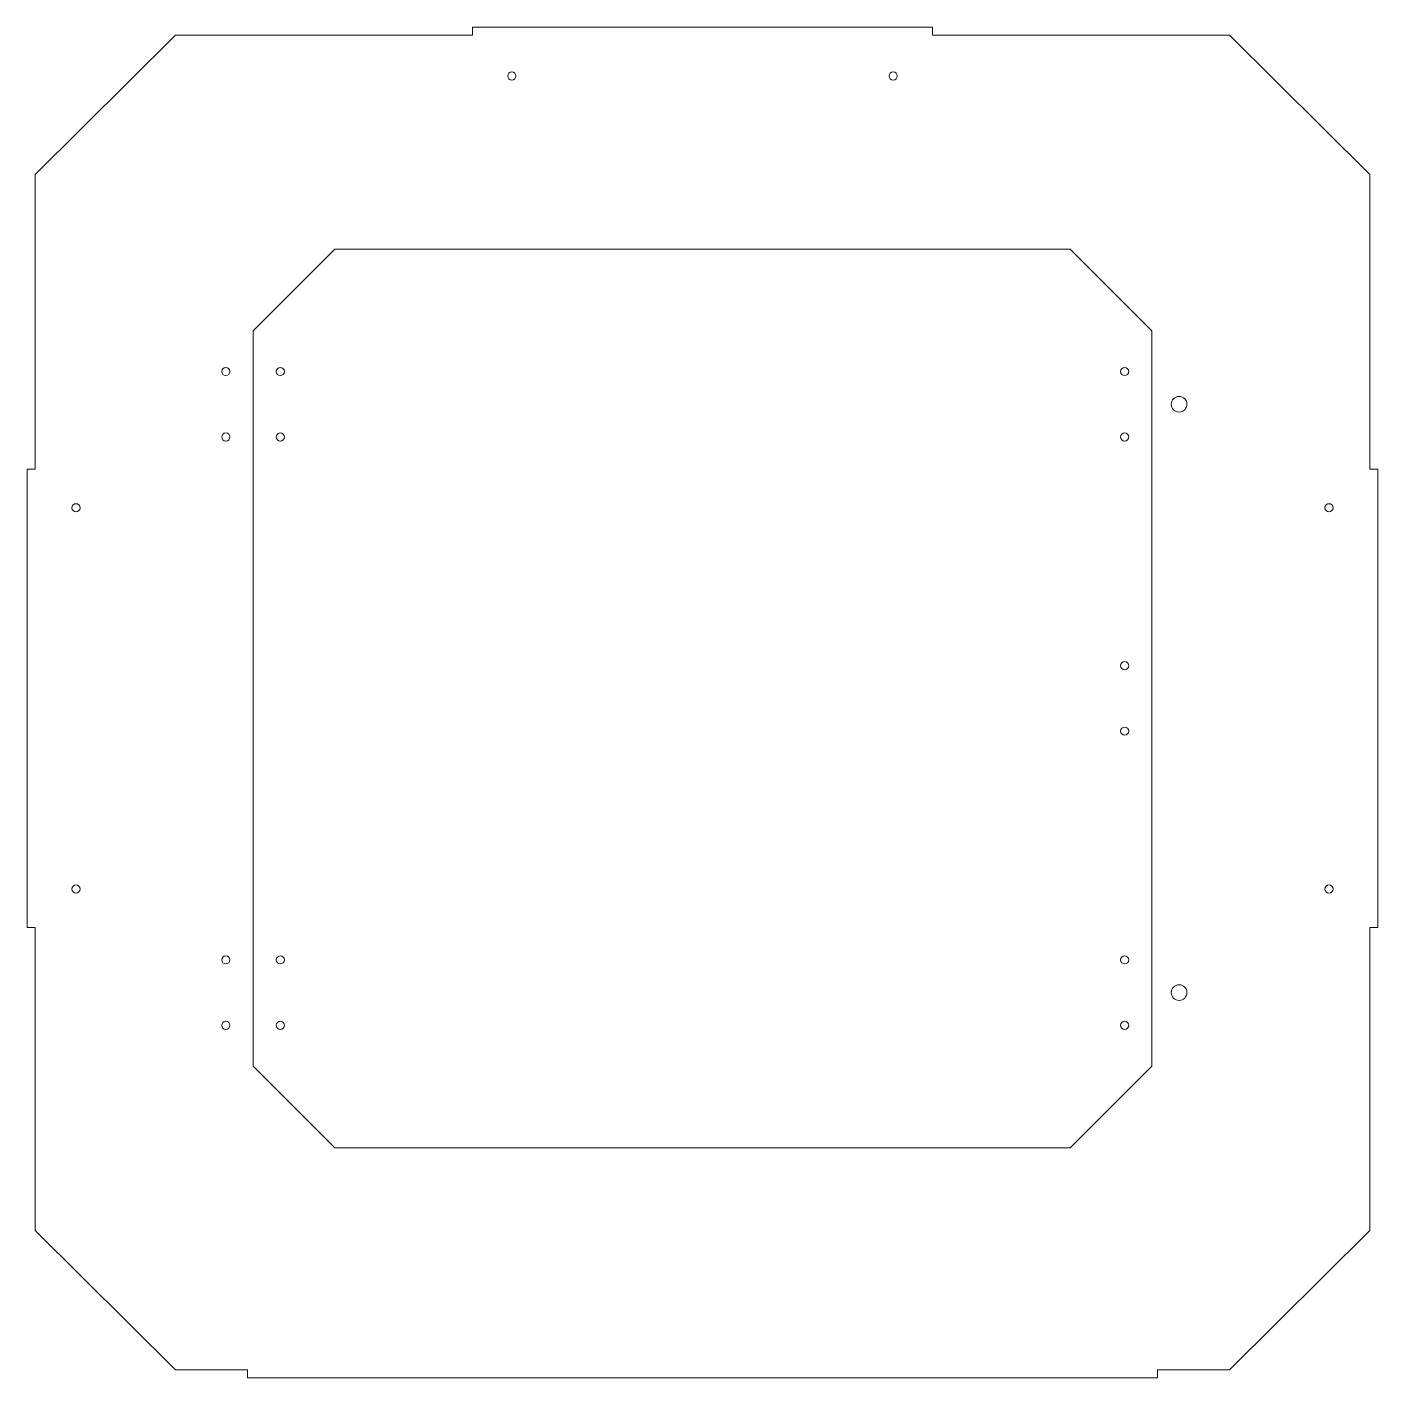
# Model space of a CAD drawing. Header units: millimetres. Extents: x -244 to 252, y -212 to 284.
import ezdxf

# ---------------------------------------------------------------- set-up
doc = ezdxf.new("R2010")
doc.units = ezdxf.units.MM
doc.header["$MEASUREMENT"] = 0
doc.layers.add('Layer 1', color=7, linetype='Continuous')

msp = doc.modelspace()

# ---------------------------------------------------------------- linework, layer by layer
at = {"layer": 'Layer 1', "color": 242, "lineweight": 9}
for points in [[(-80.2009, 284.3467), (-80.2009, 284.3467), (34.2991, 284.3467), (34.2991, 284.3467)], [(-80.2009, 281.3467), (-80.2009, 281.3467), (-80.2009, 284.3467), (-80.2009, 284.3467)], [(88.7991, 284.3467), (88.7991, 284.3467), (34.2991, 284.3467), (34.2991, 284.3467)], [(88.7991, 281.3467), (88.7991, 281.3467), (88.7991, 284.3467), (88.7991, 284.3467)], [(-189.2009, 281.3467), (-189.2009, 281.3467), (-240.7009, 230.2217), (-240.7009, 230.2217)], [(-189.2009, 281.3467), (-189.2009, 281.3467), (-136.3259, 281.3467), (-136.3259, 281.3467)], [(-136.3259, 281.3467), (-136.3259, 281.3467), (-80.2009, 281.3467), (-80.2009, 281.3467)], [(144.9241, 281.3467), (144.9241, 281.3467), (88.7991, 281.3467), (88.7991, 281.3467)], [(197.7991, 281.3467), (197.7991, 281.3467), (144.9241, 281.3467), (144.9241, 281.3467)], [(197.7991, 281.3467), (197.7991, 281.3467), (249.2991, 230.2217), (249.2991, 230.2217)], [(-240.7009, 174.4717), (-240.7009, 174.4717), (-240.7009, 230.2217), (-240.7009, 230.2217)], [(249.2991, 174.4717), (249.2991, 174.4717), (249.2991, 230.2217), (249.2991, 230.2217)], [(-240.7009, 121.9717), (-240.7009, 121.9717), (-240.7009, 174.4717), (-240.7009, 174.4717)], [(249.2991, 121.9717), (249.2991, 121.9717), (249.2991, 174.4717), (249.2991, 174.4717)], [(-243.7009, 121.9717), (-243.7009, 121.9717), (-240.7009, 121.9717), (-240.7009, 121.9717)], [(-243.7009, 7.8467), (-243.7009, 7.8467), (-243.7009, 121.9717), (-243.7009, 121.9717)], [(252.2991, 121.9717), (252.2991, 121.9717), (249.2991, 121.9717), (249.2991, 121.9717)], [(252.2991, 67.8467), (252.2991, 67.8467), (252.2991, 121.9717), (252.2991, 121.9717)], [(252.2991, -46.2783), (252.2991, -46.2783), (252.2991, 67.8467), (252.2991, 67.8467)], [(-243.7009, -46.2783), (-243.7009, -46.2783), (-243.7009, 7.8467), (-243.7009, 7.8467)], [(-240.7009, -46.2783), (-240.7009, -46.2783), (-243.7009, -46.2783), (-243.7009, -46.2783)], [(-240.7009, -102.0283), (-240.7009, -102.0283), (-240.7009, -46.2783), (-240.7009, -46.2783)], [(249.2991, -46.2783), (249.2991, -46.2783), (252.2991, -46.2783), (252.2991, -46.2783)], [(249.2991, -102.0283), (249.2991, -102.0283), (249.2991, -46.2783), (249.2991, -46.2783)], [(-240.7009, -157.5283), (-240.7009, -157.5283), (-240.7009, -102.0283), (-240.7009, -102.0283)], [(249.2991, -157.5283), (249.2991, -157.5283), (249.2991, -102.0283), (249.2991, -102.0283)], [(-189.2009, -208.6533), (-189.2009, -208.6533), (-240.7009, -157.5283), (-240.7009, -157.5283)], [(197.7991, -208.6533), (197.7991, -208.6533), (249.2991, -157.5283), (249.2991, -157.5283)], [(-162.7009, -208.6533), (-162.7009, -208.6533), (-189.2009, -208.6533), (-189.2009, -208.6533)], [(171.2991, -208.6533), (171.2991, -208.6533), (197.7991, -208.6533), (197.7991, -208.6533)]]:
    msp.add_open_spline(points, degree=3, dxfattribs=at)
for points, knots in [([(-65.7009, 264.8467), (-66.5294, 264.8467), (-67.2009, 265.5183), (-67.2009, 266.3467), (-67.2009, 266.3467), (-67.2009, 267.1751), (-66.5294, 267.8467), (-65.7009, 267.8467), (-65.7009, 267.8467), (-64.8724, 267.8467), (-64.2009, 267.1751), (-64.2009, 266.3467), (-64.2009, 266.3467), (-64.2009, 265.5183), (-64.8724, 264.8467), (-65.7009, 264.8467)], [0, 0, 0, 0, 0.2, 0.2, 0.2, 0.2, 0.4, 0.4, 0.4, 0.4, 0.6, 0.6, 0.6, 0.6, 1, 1, 1, 1]), ([(74.2991, 264.8467), (73.4706, 264.8467), (72.7991, 265.5183), (72.7991, 266.3467), (72.7991, 266.3467), (72.7991, 267.1751), (73.4706, 267.8467), (74.2991, 267.8467), (74.2991, 267.8467), (75.1276, 267.8467), (75.7991, 267.1751), (75.7991, 266.3467), (75.7991, 266.3467), (75.7991, 265.5183), (75.1276, 264.8467), (74.2991, 264.8467)], [0, 0, 0, 0, 0.2, 0.2, 0.2, 0.2, 0.4, 0.4, 0.4, 0.4, 0.6, 0.6, 0.6, 0.6, 1, 1, 1, 1]), ([(-130.7009, 202.8467), (-130.7009, 202.8467), (139.2991, 202.8467), (139.2991, 202.8467), (139.2991, 202.8467), (139.2991, 202.8467), (169.2991, 172.8467), (169.2991, 172.8467), (169.2991, 172.8467), (169.2991, 172.8467), (169.2991, -97.1533), (169.2991, -97.1533), (169.2991, -97.1533), (169.2991, -97.1533), (139.2991, -127.1533), (139.2991, -127.1533), (139.2991, -127.1533), (139.2991, -127.1533), (-130.7009, -127.1533), (-130.7009, -127.1533), (-130.7009, -127.1533), (-130.7009, -127.1533), (-160.7009, -97.1533), (-160.7009, -97.1533), (-160.7009, -97.1533), (-160.7009, -97.1533), (-160.7009, 172.8467), (-160.7009, 172.8467), (-160.7009, 172.8467), (-160.7009, 172.8467), (-130.7009, 202.8467), (-130.7009, 202.8467)], [0, 0, 0, 0, 0.11111111, 0.11111111, 0.11111111, 0.11111111, 0.22222222, 0.22222222, 0.22222222, 0.22222222, 0.33333333, 0.33333333, 0.33333333, 0.33333333, 0.44444444, 0.44444444, 0.44444444, 0.44444444, 0.55555556, 0.55555556, 0.55555556, 0.55555556, 0.66666667, 0.66666667, 0.66666667, 0.66666667, 0.77777778, 0.77777778, 0.77777778, 0.77777778, 1, 1, 1, 1]), ([(-170.7009, 159.3471), (-171.5293, 159.3471), (-172.2009, 158.6756), (-172.2009, 157.8471), (-172.2009, 157.8471), (-172.2009, 157.0186), (-171.5293, 156.3471), (-170.7009, 156.3471), (-170.7009, 156.3471), (-169.8725, 156.3471), (-169.2009, 157.0186), (-169.2009, 157.8471), (-169.2009, 157.8471), (-169.2009, 158.6756), (-169.8725, 159.3471), (-170.7009, 159.3471)], [0, 0, 0, 0, 0.2, 0.2, 0.2, 0.2, 0.4, 0.4, 0.4, 0.4, 0.6, 0.6, 0.6, 0.6, 1, 1, 1, 1]), ([(-150.7009, 159.3471), (-149.8725, 159.3471), (-149.2009, 158.6756), (-149.2009, 157.8471), (-149.2009, 157.8471), (-149.2009, 157.0186), (-149.8725, 156.3471), (-150.7009, 156.3471), (-150.7009, 156.3471), (-151.5293, 156.3471), (-152.2009, 157.0186), (-152.2009, 157.8471), (-152.2009, 157.8471), (-152.2009, 158.6756), (-151.5293, 159.3471), (-150.7009, 159.3471)], [0, 0, 0, 0, 0.2, 0.2, 0.2, 0.2, 0.4, 0.4, 0.4, 0.4, 0.6, 0.6, 0.6, 0.6, 1, 1, 1, 1]), ([(159.2991, 159.3471), (158.4707, 159.3471), (157.7991, 158.6756), (157.7991, 157.8471), (157.7991, 157.8471), (157.7991, 157.0186), (158.4707, 156.3471), (159.2991, 156.3471), (159.2991, 156.3471), (160.1275, 156.3471), (160.7991, 157.0186), (160.7991, 157.8471), (160.7991, 157.8471), (160.7991, 158.6756), (160.1275, 159.3471), (159.2991, 159.3471)], [0, 0, 0, 0, 0.2, 0.2, 0.2, 0.2, 0.4, 0.4, 0.4, 0.4, 0.6, 0.6, 0.6, 0.6, 1, 1, 1, 1]), ([(179.2991, 148.7221), (180.8869, 148.7221), (182.1741, 147.435), (182.1741, 145.8471), (182.1741, 145.8471), (182.1741, 144.2592), (180.8869, 142.9721), (179.2991, 142.9721), (179.2991, 142.9721), (177.7113, 142.9721), (176.4241, 144.2592), (176.4241, 145.8471), (176.4241, 145.8471), (176.4241, 147.435), (177.7113, 148.7221), (179.2991, 148.7221)], [0, 0, 0, 0, 0.2, 0.2, 0.2, 0.2, 0.4, 0.4, 0.4, 0.4, 0.6, 0.6, 0.6, 0.6, 1, 1, 1, 1]), ([(-170.7009, 135.3471), (-171.5293, 135.3471), (-172.2009, 134.6756), (-172.2009, 133.8471), (-172.2009, 133.8471), (-172.2009, 133.0186), (-171.5293, 132.3471), (-170.7009, 132.3471), (-170.7009, 132.3471), (-169.8725, 132.3471), (-169.2009, 133.0186), (-169.2009, 133.8471), (-169.2009, 133.8471), (-169.2009, 134.6756), (-169.8725, 135.3471), (-170.7009, 135.3471)], [0, 0, 0, 0, 0.2, 0.2, 0.2, 0.2, 0.4, 0.4, 0.4, 0.4, 0.6, 0.6, 0.6, 0.6, 1, 1, 1, 1]), ([(-150.7009, 135.3471), (-149.8725, 135.3471), (-149.2009, 134.6756), (-149.2009, 133.8471), (-149.2009, 133.8471), (-149.2009, 133.0186), (-149.8725, 132.3471), (-150.7009, 132.3471), (-150.7009, 132.3471), (-151.5293, 132.3471), (-152.2009, 133.0186), (-152.2009, 133.8471), (-152.2009, 133.8471), (-152.2009, 134.6756), (-151.5293, 135.3471), (-150.7009, 135.3471)], [0, 0, 0, 0, 0.2, 0.2, 0.2, 0.2, 0.4, 0.4, 0.4, 0.4, 0.6, 0.6, 0.6, 0.6, 1, 1, 1, 1]), ([(159.2991, 135.3471), (158.4707, 135.3471), (157.7991, 134.6756), (157.7991, 133.8471), (157.7991, 133.8471), (157.7991, 133.0186), (158.4707, 132.3471), (159.2991, 132.3471), (159.2991, 132.3471), (160.1275, 132.3471), (160.7991, 133.0186), (160.7991, 133.8471), (160.7991, 133.8471), (160.7991, 134.6756), (160.1275, 135.3471), (159.2991, 135.3471)], [0, 0, 0, 0, 0.2, 0.2, 0.2, 0.2, 0.4, 0.4, 0.4, 0.4, 0.6, 0.6, 0.6, 0.6, 1, 1, 1, 1]), ([(-227.2009, 107.8467), (-227.2009, 108.6752), (-226.5293, 109.3467), (-225.7009, 109.3467), (-225.7009, 109.3467), (-224.8725, 109.3467), (-224.2009, 108.6752), (-224.2009, 107.8467), (-224.2009, 107.8467), (-224.2009, 107.0182), (-224.8725, 106.3467), (-225.7009, 106.3467), (-225.7009, 106.3467), (-226.5293, 106.3467), (-227.2009, 107.0182), (-227.2009, 107.8467)], [0, 0, 0, 0, 0.2, 0.2, 0.2, 0.2, 0.4, 0.4, 0.4, 0.4, 0.6, 0.6, 0.6, 0.6, 1, 1, 1, 1]), ([(232.7991, 107.8467), (232.7991, 108.6752), (233.4707, 109.3467), (234.2991, 109.3467), (234.2991, 109.3467), (235.1275, 109.3467), (235.7991, 108.6752), (235.7991, 107.8467), (235.7991, 107.8467), (235.7991, 107.0182), (235.1275, 106.3467), (234.2991, 106.3467), (234.2991, 106.3467), (233.4707, 106.3467), (232.7991, 107.0182), (232.7991, 107.8467)], [0, 0, 0, 0, 0.2, 0.2, 0.2, 0.2, 0.4, 0.4, 0.4, 0.4, 0.6, 0.6, 0.6, 0.6, 1, 1, 1, 1]), ([(159.3046, 51.3464), (160.133, 51.3464), (160.8046, 50.6749), (160.8046, 49.8464), (160.8046, 49.8464), (160.8046, 49.0179), (160.133, 48.3464), (159.3046, 48.3464), (159.3046, 48.3464), (158.4762, 48.3464), (157.8046, 49.0179), (157.8046, 49.8464), (157.8046, 49.8464), (157.8046, 50.6749), (158.4762, 51.3464), (159.3046, 51.3464)], [0, 0, 0, 0, 0.2, 0.2, 0.2, 0.2, 0.4, 0.4, 0.4, 0.4, 0.6, 0.6, 0.6, 0.6, 1, 1, 1, 1]), ([(159.3046, 27.3464), (160.133, 27.3464), (160.8046, 26.6749), (160.8046, 25.8464), (160.8046, 25.8464), (160.8046, 25.0179), (160.133, 24.3464), (159.3046, 24.3464), (159.3046, 24.3464), (158.4762, 24.3464), (157.8046, 25.0179), (157.8046, 25.8464), (157.8046, 25.8464), (157.8046, 26.6749), (158.4762, 27.3464), (159.3046, 27.3464)], [0, 0, 0, 0, 0.2, 0.2, 0.2, 0.2, 0.4, 0.4, 0.4, 0.4, 0.6, 0.6, 0.6, 0.6, 1, 1, 1, 1]), ([(-227.2009, -32.1533), (-227.2009, -31.3248), (-226.5293, -30.6533), (-225.7009, -30.6533), (-225.7009, -30.6533), (-224.8725, -30.6533), (-224.2009, -31.3248), (-224.2009, -32.1533), (-224.2009, -32.1533), (-224.2009, -32.9818), (-224.8725, -33.6533), (-225.7009, -33.6533), (-225.7009, -33.6533), (-226.5293, -33.6533), (-227.2009, -32.9818), (-227.2009, -32.1533)], [0, 0, 0, 0, 0.2, 0.2, 0.2, 0.2, 0.4, 0.4, 0.4, 0.4, 0.6, 0.6, 0.6, 0.6, 1, 1, 1, 1]), ([(232.7991, -32.1533), (232.7991, -31.3248), (233.4707, -30.6533), (234.2991, -30.6533), (234.2991, -30.6533), (235.1275, -30.6533), (235.7991, -31.3248), (235.7991, -32.1533), (235.7991, -32.1533), (235.7991, -32.9818), (235.1275, -33.6533), (234.2991, -33.6533), (234.2991, -33.6533), (233.4707, -33.6533), (232.7991, -32.9818), (232.7991, -32.1533)], [0, 0, 0, 0, 0.2, 0.2, 0.2, 0.2, 0.4, 0.4, 0.4, 0.4, 0.6, 0.6, 0.6, 0.6, 1, 1, 1, 1]), ([(-170.7009, -56.6529), (-171.5293, -56.6529), (-172.2009, -57.3244), (-172.2009, -58.1529), (-172.2009, -58.1529), (-172.2009, -58.9814), (-171.5293, -59.6529), (-170.7009, -59.6529), (-170.7009, -59.6529), (-169.8725, -59.6529), (-169.2009, -58.9814), (-169.2009, -58.1529), (-169.2009, -58.1529), (-169.2009, -57.3244), (-169.8725, -56.6529), (-170.7009, -56.6529)], [0, 0, 0, 0, 0.2, 0.2, 0.2, 0.2, 0.4, 0.4, 0.4, 0.4, 0.6, 0.6, 0.6, 0.6, 1, 1, 1, 1]), ([(-150.7009, -56.6529), (-149.8725, -56.6529), (-149.2009, -57.3244), (-149.2009, -58.1529), (-149.2009, -58.1529), (-149.2009, -58.9814), (-149.8725, -59.6529), (-150.7009, -59.6529), (-150.7009, -59.6529), (-151.5293, -59.6529), (-152.2009, -58.9814), (-152.2009, -58.1529), (-152.2009, -58.1529), (-152.2009, -57.3244), (-151.5293, -56.6529), (-150.7009, -56.6529)], [0, 0, 0, 0, 0.2, 0.2, 0.2, 0.2, 0.4, 0.4, 0.4, 0.4, 0.6, 0.6, 0.6, 0.6, 1, 1, 1, 1]), ([(159.2991, -56.6529), (158.4707, -56.6529), (157.7991, -57.3244), (157.7991, -58.1529), (157.7991, -58.1529), (157.7991, -58.9814), (158.4707, -59.6529), (159.2991, -59.6529), (159.2991, -59.6529), (160.1275, -59.6529), (160.7991, -58.9814), (160.7991, -58.1529), (160.7991, -58.1529), (160.7991, -57.3244), (160.1275, -56.6529), (159.2991, -56.6529)], [0, 0, 0, 0, 0.2, 0.2, 0.2, 0.2, 0.4, 0.4, 0.4, 0.4, 0.6, 0.6, 0.6, 0.6, 1, 1, 1, 1]), ([(179.2991, -67.2779), (180.8869, -67.2779), (182.1741, -68.565), (182.1741, -70.1529), (182.1741, -70.1529), (182.1741, -71.7408), (180.8869, -73.0279), (179.2991, -73.0279), (179.2991, -73.0279), (177.7113, -73.0279), (176.4241, -71.7408), (176.4241, -70.1529), (176.4241, -70.1529), (176.4241, -68.565), (177.7113, -67.2779), (179.2991, -67.2779)], [0, 0, 0, 0, 0.2, 0.2, 0.2, 0.2, 0.4, 0.4, 0.4, 0.4, 0.6, 0.6, 0.6, 0.6, 1, 1, 1, 1]), ([(-170.7009, -80.6529), (-171.5293, -80.6529), (-172.2009, -81.3244), (-172.2009, -82.1529), (-172.2009, -82.1529), (-172.2009, -82.9814), (-171.5293, -83.6529), (-170.7009, -83.6529), (-170.7009, -83.6529), (-169.8725, -83.6529), (-169.2009, -82.9814), (-169.2009, -82.1529), (-169.2009, -82.1529), (-169.2009, -81.3244), (-169.8725, -80.6529), (-170.7009, -80.6529)], [0, 0, 0, 0, 0.2, 0.2, 0.2, 0.2, 0.4, 0.4, 0.4, 0.4, 0.6, 0.6, 0.6, 0.6, 1, 1, 1, 1]), ([(-150.7009, -80.6529), (-149.8725, -80.6529), (-149.2009, -81.3244), (-149.2009, -82.1529), (-149.2009, -82.1529), (-149.2009, -82.9814), (-149.8725, -83.6529), (-150.7009, -83.6529), (-150.7009, -83.6529), (-151.5293, -83.6529), (-152.2009, -82.9814), (-152.2009, -82.1529), (-152.2009, -82.1529), (-152.2009, -81.3244), (-151.5293, -80.6529), (-150.7009, -80.6529)], [0, 0, 0, 0, 0.2, 0.2, 0.2, 0.2, 0.4, 0.4, 0.4, 0.4, 0.6, 0.6, 0.6, 0.6, 1, 1, 1, 1]), ([(159.2991, -80.6529), (158.4707, -80.6529), (157.7991, -81.3244), (157.7991, -82.1529), (157.7991, -82.1529), (157.7991, -82.9814), (158.4707, -83.6529), (159.2991, -83.6529), (159.2991, -83.6529), (160.1275, -83.6529), (160.7991, -82.9814), (160.7991, -82.1529), (160.7991, -82.1529), (160.7991, -81.3244), (160.1275, -80.6529), (159.2991, -80.6529)], [0, 0, 0, 0, 0.2, 0.2, 0.2, 0.2, 0.4, 0.4, 0.4, 0.4, 0.6, 0.6, 0.6, 0.6, 1, 1, 1, 1]), ([(34.2991, -211.6533), (34.2991, -211.6533), (-162.7009, -211.6533), (-162.7009, -211.6533), (-162.7009, -211.6533), (-162.7009, -211.6533), (-162.7009, -208.6533), (-162.7009, -208.6533)], [0, 0, 0, 0, 0.33333333, 0.33333333, 0.33333333, 0.33333333, 1, 1, 1, 1]), ([(34.2991, -211.6533), (34.2991, -211.6533), (171.2991, -211.6533), (171.2991, -211.6533), (171.2991, -211.6533), (171.2991, -211.6533), (171.2991, -208.6533), (171.2991, -208.6533)], [0, 0, 0, 0, 0.33333333, 0.33333333, 0.33333333, 0.33333333, 1, 1, 1, 1])]:
    msp.add_open_spline(points, degree=3, knots=knots, dxfattribs=at)

doc.saveas('drawing.dxf')
